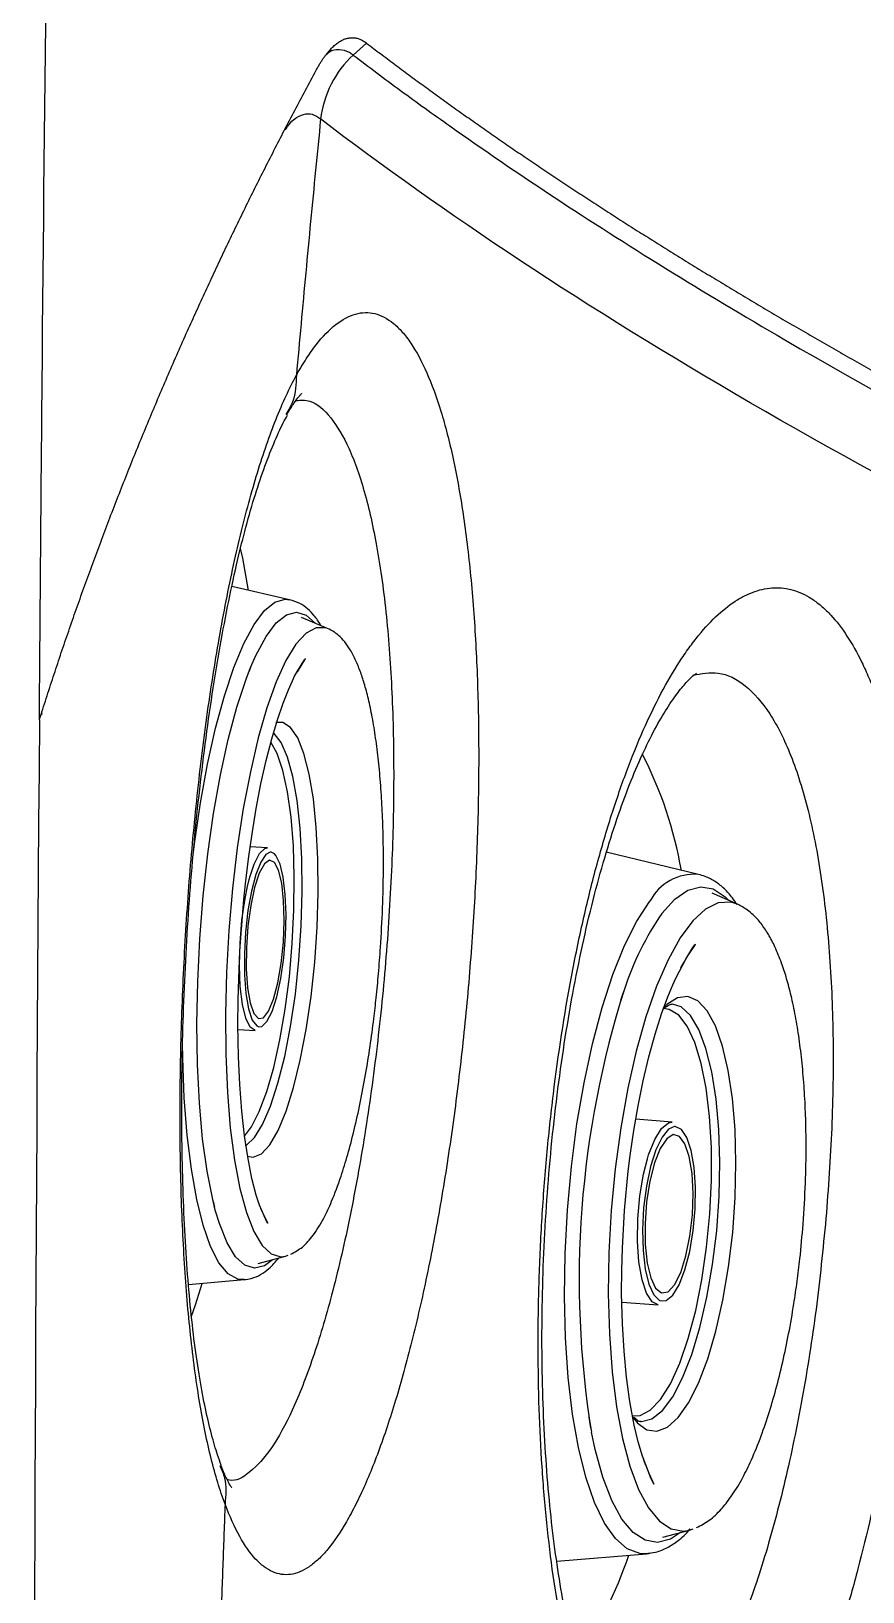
# Model space of a CAD drawing. Extents: x 527 to 611, y 788 to 934.
# Drawn here: x 532.379 to 534.47, y 847.434 to 851.357 of the extents above; entities that cross this region are included whole.
import ezdxf

# ---------------------------------------------------------------- set-up
doc = ezdxf.new("R2010")
doc.units = 0
doc.header["$MEASUREMENT"] = 0
doc.layers.add('1', color=4, linetype='Continuous')
doc.layers.add('GEOMETRY', color=4, linetype='Continuous', lineweight=25)

# ---------------------------------------------------------------- blocks, each defined once
blk = doc.blocks.new('2026_FLASH')
at = {"layer": 'GEOMETRY'}
for p, q in [((6.1426, 48.0137), (6.1089, 47.9838)), ((5.9488, 46.6143), (5.804, 46.6472)), ((6.0444, 46.5419), (5.9789, 46.5696)), ((5.8509, 46.4434), (5.8468, 46.4331)), ((5.3257, 46.33), (5.3254, 46.3248)), ((5.8935, 45.99), (5.8501, 45.9933)), ((6.9772, 45.9234), (6.7454, 45.9791)), ((7.0752, 45.8485), (7.0114, 45.8766)), ((6.791, 45.6352), (6.7864, 45.622)), ((5.8194, 45.5334), (5.8628, 45.5308)), ((6.9113, 45.3004), (6.8196, 45.3082)), ((6.8487, 45.2081), (6.8518, 45.2182)), ((5.8703, 44.9451), (5.939, 44.9638)), ((5.939, 44.9638), (5.9452, 44.966)), ((5.6951, 44.8921), (5.8346, 44.9047)), ((6.7844, 44.8477), (6.8762, 44.8416)), ((6.8311, 44.5479), (6.8336, 44.5478)), ((6.8875, 44.2568), (6.9548, 44.2749)), ((6.9548, 44.2749), (6.9639, 44.2781)), ((6.6209, 44.197), (6.8466, 44.2157)), ((6.8533, 44.2166), (6.8466, 44.2157))]:
    blk.add_line(p, q, dxfattribs=at)
at = {"layer": 'GEOMETRY', "flags": 128}
for points in [[(5.8454, 46.6378), (5.8311, 46.719), (5.8259, 46.7434)], [(5.8598, 46.5518), (5.886, 46.5867), (5.9122, 46.6081), (5.938, 46.6155), (5.9488, 46.6143)], [(5.8898, 46.5214), (5.9156, 46.5557), (5.9413, 46.5763), (5.9667, 46.5828), (5.9911, 46.5753), (6.0131, 46.5551)], [(5.7056, 45.9657), (5.71, 46.0004), (5.7252, 46.1035), (5.743, 46.2008), (5.7631, 46.291), (5.7852, 46.3724), (5.809, 46.4437), (5.8339, 46.5039), (5.8598, 46.5518)], [(6.0444, 46.5419), (6.04, 46.5435), (6.0155, 46.5438), (5.9904, 46.5301), (5.9651, 46.5024), (5.94, 46.4614), (5.9155, 46.4078), (5.8921, 46.3425), (5.8703, 46.2667), (5.8504, 46.1818), (5.8327, 46.0892), (5.8176, 45.9906), (5.8054, 45.8878), (5.7962, 45.7827), (5.7902, 45.677), (5.7876, 45.5726), (5.7884, 45.4715), (5.7926, 45.3755), (5.8, 45.2862), (5.8106, 45.2052), (5.8242, 45.134), (5.8405, 45.0739), (5.8592, 45.0259), (5.8801, 44.9909), (5.9027, 44.9695), (5.9266, 44.9622), (5.939, 44.9638)], [(5.8509, 46.4434), (5.8643, 46.4742), (5.8898, 46.5214)], [(5.8263, 45.7639), (5.8342, 45.8605), (5.8383, 45.8997), (5.8458, 45.9628), (5.8547, 46.0256), (5.8652, 46.0894), (5.8771, 46.1515), (5.8902, 46.2102), (5.9041, 46.2642), (5.9184, 46.3125), (5.9326, 46.3541), (5.946, 46.388), (5.9561, 46.4105), (5.9617, 46.4217), (5.9806, 46.454), (5.9869, 46.4629), (5.9885, 46.465), (5.9889, 46.4655), (5.9889, 46.4656), (5.9889, 46.4656), (5.9889, 46.4656), (5.9889, 46.4656), (5.9889, 46.4656), (5.9889, 46.4656), (5.9889, 46.4656), (5.9889, 46.4656), (5.9889, 46.4656), (5.9889, 46.4655), (5.9889, 46.4655), (5.9889, 46.4655), (5.9886, 46.4652), (5.9796, 46.4525), (5.9678, 46.4333), (5.9673, 46.4324), (5.9672, 46.4321), (5.9671, 46.432), (5.9671, 46.432), (5.9671, 46.432), (5.9671, 46.432), (5.9671, 46.432), (5.9671, 46.432), (5.9671, 46.432), (5.9671, 46.432), (5.9671, 46.432), (5.9673, 46.4324), (5.9689, 46.4352), (5.9712, 46.4391), (5.9712, 46.4391)], [(5.7623, 45.0795), (5.7557, 45.1059), (5.7415, 45.1774), (5.7303, 45.2588), (5.7222, 45.3488), (5.7174, 45.4458), (5.716, 45.5481), (5.7179, 45.654), (5.7232, 45.7617), (5.7318, 45.8693), (5.7434, 45.975), (5.758, 46.077), (5.7752, 46.1736), (5.7948, 46.263), (5.8165, 46.3438), (5.8398, 46.4146), (5.8509, 46.4434)], [(6.0121, 45.7032), (6.0181, 45.7913), (6.0208, 45.8785), (6.0201, 45.9627), (6.0161, 46.0416), (6.0088, 46.1132), (5.9984, 46.1756), (5.9851, 46.2273), (5.9694, 46.2669), (5.9517, 46.2933), (5.9323, 46.3059), (5.9145, 46.3053)], [(5.9726, 45.7078), (5.9785, 45.7945), (5.981, 45.8804), (5.9801, 45.963), (5.9758, 46.0401), (5.9682, 46.1096), (5.9576, 46.1697), (5.9441, 46.2186), (5.9282, 46.2551), (5.9104, 46.2781), (5.9077, 46.2802)], [(5.8354, 45.2658), (5.853, 45.2887), (5.8729, 45.3271), (5.8918, 45.3774), (5.9093, 45.4382), (5.9248, 45.5079), (5.938, 45.5846), (5.9484, 45.6661), (5.9558, 45.7502), (5.96, 45.8348), (5.9609, 45.9173), (5.9585, 45.9957), (5.9528, 46.0677), (5.9439, 46.1314), (5.9322, 46.185), (5.9179, 46.2272), (5.9016, 46.2564)], [(5.8497, 45.919), (5.8598, 45.9493), (5.8733, 45.9758), (5.8871, 45.9888), (5.8935, 45.99)], [(5.9001, 45.9793), (5.8897, 45.9737), (5.8766, 45.9547), (5.8641, 45.9234), (5.8532, 45.8818), (5.8444, 45.8325), (5.8383, 45.7787), (5.8353, 45.7237), (5.8356, 45.6709), (5.8392, 45.6238), (5.8458, 45.5852), (5.8551, 45.5575), (5.8664, 45.5426), (5.872, 45.5403)], [(5.8611, 45.8906), (5.8513, 45.845), (5.8443, 45.7932), (5.8405, 45.7389), (5.8401, 45.6861), (5.8433, 45.6388), (5.8498, 45.6004), (5.8591, 45.5739), (5.8705, 45.5612), (5.8832, 45.5632), (5.8962, 45.5798), (5.9086, 45.6097), (5.9194, 45.6508), (5.9279, 45.6999), (5.9334, 45.7535), (5.9355, 45.8075), (5.934, 45.858), (5.9292, 45.9013), (5.9212, 45.934), (5.9107, 45.9538), (5.8986, 45.9592), (5.8856, 45.9499), (5.8728, 45.9264), (5.8611, 45.8906)], [(5.911, 45.9753), (5.9027, 45.9793), (5.9001, 45.9793)], [(5.9169, 45.6159), (5.9269, 45.6617), (5.9344, 45.7136), (5.9389, 45.7684), (5.9403, 45.8227), (5.9383, 45.8731), (5.9332, 45.9163), (5.9252, 45.9497), (5.9148, 45.9712), (5.911, 45.9753)], [(5.8432, 45.8934), (5.8475, 45.9109), (5.8497, 45.919)], [(5.8628, 45.5308), (5.8623, 45.5309), (5.8497, 45.5394), (5.8388, 45.5619), (5.8305, 45.5968), (5.8251, 45.642), (5.823, 45.6946), (5.8244, 45.7514), (5.8292, 45.8087), (5.8371, 45.863), (5.8432, 45.8934)], [(6.8851, 45.8256), (6.9177, 45.8616), (6.9504, 45.8841), (6.9828, 45.8926), (7.0143, 45.887), (7.0443, 45.8673), (7.0537, 45.8579)], [(6.8466, 44.2157), (6.8295, 44.2163), (6.7981, 44.2279), (6.7683, 44.2535), (6.7408, 44.2924), (6.7158, 44.3441), (6.6938, 44.4077), (6.6752, 44.4823), (6.6604, 44.5664), (6.6494, 44.6589), (6.6426, 44.7581), (6.64, 44.8625), (6.6417, 44.9702), (6.6476, 45.0796), (6.6576, 45.1889), (6.6717, 45.2962), (6.6894, 45.3998), (6.7107, 45.498), (6.735, 45.5892), (6.7621, 45.6718), (6.7914, 45.7446), (6.8225, 45.8063), (6.8549, 45.856)], [(7.0752, 45.8485), (7.0583, 45.8537), (7.0269, 45.8521), (6.9949, 45.8365), (6.9628, 45.8071), (6.9312, 45.7644), (6.9007, 45.7092), (6.8717, 45.6424), (6.845, 45.5654), (6.8208, 45.4794), (6.7996, 45.386), (6.7819, 45.2868), (6.7679, 45.1836), (6.7578, 45.0783), (6.752, 44.9727), (6.7504, 44.8688), (6.7531, 44.7683), (6.76, 44.6731), (6.7711, 44.5849), (6.786, 44.5052), (6.8047, 44.4354), (6.8266, 44.3769), (6.8515, 44.3306), (6.8789, 44.2974), (6.9083, 44.2779), (6.9392, 44.2724), (6.9548, 44.2749)], [(5.8801, 45.0754), (5.8801, 45.0754), (5.8801, 45.0755), (5.8799, 45.0758), (5.8785, 45.0792), (5.877, 45.083), (5.8769, 45.083), (5.8769, 45.083), (5.8769, 45.083), (5.877, 45.083), (5.877, 45.083), (5.877, 45.083), (5.877, 45.0829), (5.877, 45.0829), (5.877, 45.0828), (5.8771, 45.0826), (5.8775, 45.0817), (5.881, 45.0732), (5.8931, 45.0486), (5.8941, 45.0469), (5.8941, 45.0468), (5.8941, 45.0468), (5.8941, 45.0468), (5.8941, 45.0468), (5.8941, 45.0468), (5.8941, 45.0468), (5.8941, 45.0468), (5.8941, 45.0468), (5.8941, 45.0468), (5.8941, 45.0468), (5.8941, 45.0468), (5.8941, 45.0468), (5.894, 45.047), (5.8912, 45.0519), (5.8737, 45.0921), (5.8654, 45.1174), (5.8545, 45.1589), (5.8437, 45.2131), (5.8357, 45.266), (5.8288, 45.3279), (5.8237, 45.3952), (5.8205, 45.4653), (5.8192, 45.5457), (5.8196, 45.607), (5.8211, 45.6617), (5.8243, 45.7306), (5.8263, 45.7639)], [(6.7912, 45.0788), (6.8007, 45.1777), (6.8055, 45.2165), (6.8146, 45.2793), (6.8253, 45.3415), (6.8381, 45.4042), (6.8525, 45.4648), (6.8682, 45.5215), (6.8845, 45.5726), (6.9004, 45.6161), (6.9127, 45.646), (6.9209, 45.6642), (6.945, 45.7107), (6.9633, 45.7397), (6.968, 45.7462), (6.9694, 45.7481), (6.9695, 45.7482), (6.9695, 45.7482), (6.9695, 45.7482), (6.9695, 45.7482), (6.9695, 45.7482), (6.9695, 45.7482), (6.9695, 45.7482), (6.9695, 45.7482), (6.9695, 45.7482), (6.9695, 45.7482), (6.9694, 45.7482), (6.969, 45.7476), (6.9512, 45.7211), (6.9357, 45.6941), (6.9336, 45.6901), (6.933, 45.6889), (6.9329, 45.6888), (6.9329, 45.6888), (6.9329, 45.6888), (6.9329, 45.6888), (6.9329, 45.6888), (6.9329, 45.6888), (6.9329, 45.6888), (6.9329, 45.6888), (6.9329, 45.6888), (6.933, 45.689), (6.9336, 45.6901), (6.9384, 45.699), (6.9407, 45.7032), (6.9408, 45.7033), (6.9408, 45.7034), (6.9408, 45.7034), (6.9408, 45.7033), (6.9408, 45.7033), (6.9408, 45.7033), (6.9408, 45.7033), (6.9408, 45.7032), (6.9407, 45.7032), (6.9406, 45.703), (6.9402, 45.7023), (6.9391, 45.7003), (6.9388, 45.6997), (6.9386, 45.6994), (6.9385, 45.6992), (6.9384, 45.699), (6.9383, 45.6989), (6.9383, 45.6989)], [(5.8385, 45.2414), (5.8399, 45.2422), (5.8606, 45.2618), (5.8813, 45.295), (5.9012, 45.3409), (5.9198, 45.3983), (5.9367, 45.4657), (5.9514, 45.5411), (5.9635, 45.6225), (5.9726, 45.7078)], [(5.8425, 45.2151), (5.8574, 45.2124), (5.8782, 45.221), (5.8993, 45.2436), (5.9202, 45.2795), (5.9403, 45.3279), (5.959, 45.3875), (5.976, 45.4567), (5.9908, 45.5337), (6.0029, 45.6166), (6.0121, 45.7032)], [(5.872, 45.5403), (5.879, 45.5413), (5.8922, 45.5537), (5.9051, 45.5791), (5.9169, 45.6159)], [(6.8977, 45.5963), (6.8976, 45.5963), (6.8875, 45.5862)], [(7.0632, 45.0234), (7.0695, 45.1114), (7.0715, 45.1984), (7.0692, 45.282), (7.0627, 45.3602), (7.0521, 45.4308), (7.0377, 45.4921), (7.0198, 45.5425), (6.999, 45.5806), (6.9757, 45.6055), (6.9507, 45.6166), (6.9244, 45.6135), (6.8977, 45.5963)], [(7.0229, 45.0278), (7.029, 45.1145), (7.0309, 45.2001), (7.0283, 45.2822), (7.0215, 45.3586), (7.0106, 45.4271), (6.9959, 45.486), (6.9778, 45.5336), (6.9568, 45.5687), (6.9334, 45.5902), (6.9117, 45.5975)], [(6.8126, 44.5621), (6.8303, 44.5631), (6.8559, 44.5764), (6.8815, 44.6033), (6.9064, 44.6431), (6.9299, 44.6945), (6.9513, 44.7564), (6.9701, 44.8269), (6.9857, 44.9041), (6.9977, 44.986), (7.0059, 45.0702), (7.0099, 45.1546), (7.0097, 45.2368), (7.0052, 45.3145), (6.9966, 45.3857), (6.9842, 45.4483), (6.9682, 45.5008), (6.9491, 45.5416), (6.9274, 45.5697), (6.9038, 45.5842), (6.8891, 45.5863)], [(5.8346, 44.9047), (5.8186, 44.9061), (5.7943, 44.9197), (5.7715, 44.9471), (5.7505, 44.9879), (5.7318, 45.0413), (5.7156, 45.1066), (5.7021, 45.1826), (5.6916, 45.268), (5.6843, 45.3616), (5.6803, 45.4616), (5.6797, 45.5005)], [(6.9168, 45.2897), (6.9021, 45.2832), (6.8856, 45.2632), (6.8701, 45.2311), (6.8567, 45.1889), (6.8462, 45.1393), (6.8393, 45.0853), (6.8364, 45.0303), (6.8377, 44.9779), (6.8431, 44.9313), (6.8522, 44.8934), (6.8646, 44.8666), (6.8794, 44.8526), (6.8841, 44.8511)], [(6.8518, 45.2182), (6.867, 45.2574), (6.8839, 45.2848), (6.9014, 45.2988), (6.9113, 45.3004)], [(6.9431, 44.9294), (6.9551, 44.9757), (6.9639, 45.0279), (6.9688, 45.0828), (6.9696, 45.1369), (6.9663, 45.1868), (6.9589, 45.2294), (6.9481, 45.262), (6.9344, 45.2826), (6.9188, 45.2898), (6.9168, 45.2897)], [(6.8667, 45.1983), (6.855, 45.1522), (6.8468, 45.1001), (6.8428, 45.0458), (6.8432, 44.9933), (6.8481, 44.9465), (6.8571, 44.9089), (6.8695, 44.8832), (6.8843, 44.8715), (6.9006, 44.8744), (6.917, 44.8919), (6.9324, 44.9226), (6.9457, 44.9643), (6.9557, 45.0138), (6.9619, 45.0675), (6.9637, 45.1214), (6.961, 45.1715), (6.954, 45.2141), (6.9432, 45.2461), (6.9295, 45.265), (6.9138, 45.2694), (6.8972, 45.2591), (6.8812, 45.2348), (6.8667, 45.1983)], [(6.8762, 44.8416), (6.8609, 44.849), (6.8466, 44.8705), (6.8352, 44.9046), (6.8276, 44.9491), (6.824, 45.0013), (6.8249, 45.0579), (6.8301, 45.1152), (6.8392, 45.1698), (6.8487, 45.2081)], [(5.9061, 44.9548), (5.8859, 44.9398), (5.8606, 44.9333), (5.8362, 44.9408), (5.8131, 44.9623), (5.7918, 44.9974), (5.7725, 45.0456), (5.7623, 45.0795)], [(6.8385, 44.4544), (6.8385, 44.4544), (6.8385, 44.4544), (6.8385, 44.4544), (6.8385, 44.4544), (6.8385, 44.4544), (6.8385, 44.4544), (6.8385, 44.4543), (6.8385, 44.4543), (6.8385, 44.4542), (6.8387, 44.4538), (6.8396, 44.451), (6.8522, 44.4183), (6.8616, 44.3978), (6.8651, 44.3909), (6.8656, 44.3901), (6.8656, 44.3901), (6.8656, 44.3901), (6.8656, 44.3901), (6.8656, 44.3901), (6.8656, 44.3901), (6.8656, 44.3901), (6.8656, 44.3901), (6.8656, 44.3901), (6.8656, 44.3901), (6.8656, 44.3901), (6.8655, 44.3901), (6.8653, 44.3905), (6.8566, 44.4084), (6.8364, 44.461), (6.8258, 44.4969), (6.8157, 44.5388), (6.8046, 44.5984), (6.7962, 44.6593), (6.7899, 44.7247), (6.7858, 44.7933), (6.7838, 44.8701), (6.7841, 44.9287), (6.7857, 44.9837), (6.7912, 45.0788)], [(6.8232, 44.5449), (6.847, 44.5274), (6.8727, 44.5234), (6.8993, 44.5336), (6.926, 44.5577), (6.9522, 44.595), (6.9772, 44.6446), (7.0004, 44.7053), (7.021, 44.7754), (7.0387, 44.8532), (7.0529, 44.9365), (7.0632, 45.0234)], [(6.8336, 44.5478), (6.8341, 44.5478), (6.8602, 44.5547), (6.8866, 44.5757), (6.9125, 44.6103), (6.9373, 44.6575), (6.9604, 44.7161), (6.9809, 44.7843), (6.9985, 44.8605), (7.0127, 44.9424), (7.0229, 45.0278)], [(6.8841, 44.8511), (6.8956, 44.8523), (6.9124, 44.8657), (6.9285, 44.892), (6.9431, 44.9294)], [(5.7025, 44.8125), (5.7123, 44.8415), (5.729, 44.8952)], [(6.8116, 44.5592), (6.8227, 44.5454), (6.8232, 44.5449)], [(6.9322, 44.2688), (6.9067, 44.2525), (6.8742, 44.244), (6.8428, 44.2497), (6.8128, 44.2693), (6.7847, 44.3026), (6.7591, 44.349), (6.7365, 44.4077), (6.7171, 44.4777), (6.7078, 44.5214)]]:
    blk.add_lwpolyline(points, dxfattribs=at)
at = {"layer": 'GEOMETRY'}
for centre, radius, start, end in [((5.9311, 45.7597), 1.018, 9.8428, 27.3076), ((6.9663, 45.7985), 0.1254, 85.0165, 152.7286), ((7.5116, 45.3977), 0.7587, 145.667, 161.7499), ((9.0832, 44.9039), 2.406, 162.3043, 189.1483), ((5.8038, 44.5516), 1.0547, 325.1159, 341.2213)]:
    blk.add_arc(centre, radius, start, end, dxfattribs=at)
for points, knots in [([(5.3199, 46.3119), (5.322, 46.5933), (5.3366, 48.3584), (5.3598, 50.1234), (5.3853, 51.6069)], [0.7073285, 0.7073285, 0.7073285, 0.7073285, 0.75, 0.9749797, 0.9749797, 0.9749797, 0.9749797]), ([(6.0159, 47.9456), (6.0173, 47.9482), (6.0201, 47.9533), (6.0244, 47.9606), (6.0287, 47.9675), (6.033, 47.9741), (6.0373, 47.9802), (6.0417, 47.986), (6.0461, 47.9915), (6.0504, 47.9965), (6.0548, 48.0012), (6.0592, 48.0055), (6.0637, 48.0094), (6.0681, 48.013), (6.0725, 48.0161), (6.0769, 48.0189), (6.0814, 48.0213), (6.0858, 48.0233), (6.0903, 48.0249), (6.0947, 48.0261), (6.0991, 48.0269), (6.1035, 48.0273), (6.1079, 48.0274), (6.1123, 48.027), (6.1167, 48.0263), (6.1211, 48.0252), (6.1254, 48.0237), (6.1298, 48.0218), (6.1341, 48.0195), (6.1384, 48.0168), (6.1412, 48.0147), (6.1426, 48.0137)], [0, 0, 0, 0, 0.0344836, 0.0689671, 0.1034506, 0.1379341, 0.1724177, 0.2069013, 0.2413848, 0.2758682, 0.3103513, 0.344834, 0.3793162, 0.4137979, 0.4482792, 0.48276, 0.5172406, 0.5517213, 0.5862023, 0.6206837, 0.6551657, 0.6896482, 0.7241312, 0.7586145, 0.7930982, 0.8275819, 0.8620657, 0.8965495, 0.9310331, 0.9655166, 1, 1, 1, 1]), ([(6.1089, 47.9838), (6.1089, 47.9838), (6.1058, 47.9861), (6.0942, 47.9937), (6.0738, 47.9982), (6.0545, 47.9968), (6.0438, 47.9867), (6.042, 47.9849)], [0, 0, 0, 0, 0.0000078, 0.1400759, 0.5265912, 0.9187841, 1, 1, 1, 1]), ([(6.1426, 48.0137), (6.1542, 48.0048), (6.1774, 47.9872), (6.2128, 47.9606), (6.2485, 47.9341), (6.2846, 47.9076), (6.3211, 47.881), (6.3581, 47.8545), (6.3954, 47.8279), (6.4332, 47.8013), (6.4714, 47.7748), (6.51, 47.7482), (6.549, 47.7216), (6.5884, 47.695), (6.6283, 47.6684), (6.6685, 47.6418), (6.7092, 47.6152), (6.7503, 47.5886), (6.7918, 47.562), (6.8337, 47.5354), (6.876, 47.5088), (6.9187, 47.4822), (6.9619, 47.4556), (7.0055, 47.429), (7.0494, 47.4023), (7.0938, 47.3757), (7.1387, 47.3491), (7.1839, 47.3224), (7.2295, 47.2958), (7.2756, 47.2692), (7.3221, 47.2425), (7.369, 47.2159), (7.4163, 47.1893), (7.464, 47.1626), (7.5122, 47.136), (7.5608, 47.1093), (7.6097, 47.0827), (7.6592, 47.0561), (7.709, 47.0294), (7.7592, 47.0028), (7.8099, 46.9761), (7.861, 46.9495), (7.9125, 46.9228), (7.9644, 46.8962), (8.0167, 46.8696), (8.0695, 46.8429), (8.1227, 46.8163), (8.1763, 46.7897), (8.2303, 46.763), (8.2847, 46.7364), (8.3396, 46.7098), (8.3948, 46.6832), (8.4505, 46.6565), (8.5066, 46.6299), (8.5632, 46.6033), (8.6201, 46.5767), (8.6775, 46.5501), (8.7353, 46.5235), (8.7935, 46.4969), (8.8521, 46.4703), (8.9112, 46.4437), (8.9706, 46.4171), (9.0305, 46.3905), (9.0908, 46.3639), (9.1516, 46.3374), (9.2127, 46.3108), (9.2743, 46.2842), (9.3363, 46.2577), (9.3987, 46.2311), (9.4615, 46.2046), (9.5248, 46.1781), (9.5885, 46.1515), (9.6526, 46.125), (9.7171, 46.0985), (9.782, 46.072), (9.8474, 46.0455), (9.8913, 46.0279), (9.9132, 46.019)], [0, 0, 0, 0, 0.013333, 0.026666, 0.04, 0.053333, 0.066666, 0.08, 0.093333, 0.106667, 0.12, 0.133334, 0.146667, 0.160001, 0.173334, 0.186668, 0.200001, 0.213335, 0.226668, 0.240002, 0.253335, 0.266669, 0.280003, 0.293336, 0.30667, 0.320003, 0.333337, 0.34667, 0.360004, 0.373337, 0.386671, 0.400004, 0.413338, 0.426671, 0.440005, 0.453338, 0.466671, 0.480005, 0.493338, 0.506672, 0.520005, 0.533338, 0.546671, 0.560005, 0.573338, 0.586671, 0.600005, 0.613338, 0.626671, 0.640004, 0.653337, 0.66667, 0.680004, 0.693337, 0.70667, 0.720003, 0.733336, 0.746669, 0.760002, 0.773335, 0.786668, 0.800002, 0.813335, 0.826668, 0.840001, 0.853334, 0.866667, 0.88, 0.893333, 0.906667, 0.92, 0.933333, 0.946666, 0.96, 0.973333, 0.986667, 1, 1, 1, 1]), ([(6.1089, 47.9838), (6.0864, 47.9631), (6.0676, 47.9382), (6.0397, 47.8834), (6.0307, 47.8535), (6.0271, 47.823)], [0, 0, 0, 0, 0.5, 0.5, 1, 1, 1, 1]), ([(6.1089, 47.9838), (6.1479, 47.9541), (6.1877, 47.9243), (6.2688, 47.8648), (6.3101, 47.8351), (6.4364, 47.7457), (6.5237, 47.6861), (6.7951, 47.5071), (6.9884, 47.3875), (7.6062, 47.0284), (8.0682, 46.7884), (8.5808, 46.5484)], [0, 0, 0, 0, 0.0625, 0.0625, 0.125, 0.125, 0.25, 0.25, 0.5, 0.5, 1, 1, 1, 1]), ([(5.6923, 47.2902), (5.6999, 47.3069), (5.715, 47.3405), (5.738, 47.3908), (5.7615, 47.4412), (5.7852, 47.4916), (5.8094, 47.542), (5.8339, 47.5924), (5.8588, 47.6428), (5.884, 47.6932), (5.9097, 47.7437), (5.9356, 47.7941), (5.962, 47.8446), (5.9887, 47.8951), (6.0068, 47.9288), (6.0159, 47.9456)], [0, 0, 0, 0, 0.076923, 0.153846, 0.230769, 0.307692, 0.384616, 0.461539, 0.538462, 0.615385, 0.692308, 0.769231, 0.846154, 0.923077, 1, 1, 1, 1]), ([(5.9383, 47.7955), (5.9402, 47.7985), (5.9518, 47.8167), (5.9781, 47.8367), (6.0061, 47.8386), (6.0236, 47.8256), (6.0271, 47.823)], [0, 0, 0, 0, 0.063763, 0.391873, 0.876721, 1, 1, 1, 1]), ([(6.0271, 47.823), (6.0228, 47.78), (6.0143, 47.6941), (6.0018, 47.5653), (5.9896, 47.4364), (5.9778, 47.3076), (5.9701, 47.2217), (5.9662, 47.1787)], [0, 0, 0, 0, 0.200084, 0.400125, 0.600124, 0.800082, 1, 1, 1, 1]), ([(8.4901, 46.3973), (7.9782, 46.6341), (7.5174, 46.8718), (6.6968, 47.3475), (6.337, 47.5855), (6.0271, 47.823)], [0, 0, 0, 0, 0.5, 0.5, 1, 1, 1, 1]), ([(5.9662, 47.1787), (5.9673, 47.1805), (5.9683, 47.1824), (5.9703, 47.186), (5.9734, 47.1914), (5.9806, 47.2036), (5.9868, 47.2135), (5.9991, 47.2325), (6.0073, 47.2441), (6.0321, 47.2758), (6.0486, 47.2929), (6.0817, 47.3189), (6.0983, 47.3278), (6.1315, 47.3372), (6.1477, 47.3374), (6.1795, 47.3296), (6.1949, 47.3214), (6.2176, 47.3028), (6.225, 47.2956), (6.2397, 47.2789), (6.2469, 47.2695), (6.268, 47.2383), (6.2813, 47.2136), (6.3065, 47.1565), (6.3184, 47.1242), (6.335, 47.0698), (6.3404, 47.0506), (6.3507, 47.0107), (6.3556, 46.99), (6.3695, 46.9255), (6.3778, 46.8795), (6.3888, 46.8059), (6.3922, 46.7806), (6.3986, 46.7285), (6.4016, 46.7016), (6.4096, 46.6189), (6.4139, 46.5619), (6.4203, 46.444), (6.4225, 46.3832), (6.4242, 46.2891), (6.4245, 46.2573), (6.4245, 46.1926), (6.4243, 46.16), (6.4227, 46.0618), (6.4207, 45.9958), (6.4146, 45.8628), (6.4105, 45.7958), (6.4029, 45.6945), (6.4001, 45.6605), (6.3941, 45.5931), (6.3909, 45.5597), (6.3805, 45.4601), (6.3728, 45.3945), (6.3599, 45.2976), (6.3554, 45.2655), (6.3459, 45.2018), (6.3409, 45.17), (6.3255, 45.0763), (6.3146, 45.0161), (6.2914, 44.9), (6.2792, 44.8442), (6.26, 44.7638), (6.2534, 44.7376), (6.24, 44.6863), (6.2331, 44.6614), (6.2123, 44.5894), (6.1981, 44.5447), (6.1689, 44.4618), (6.154, 44.4237), (6.131, 44.3715), (6.1232, 44.355), (6.1077, 44.324), (6.0999, 44.3095), (6.0766, 44.2692), (6.061, 44.2463), (6.0375, 44.2179), (6.0296, 44.2094), (6.0139, 44.1945), (6.006, 44.1881), (5.9824, 44.172), (5.9669, 44.1657), (5.9365, 44.1615), (5.9216, 44.1636), (5.8995, 44.1733), (5.8922, 44.1775), (5.8778, 44.1883), (5.8707, 44.1948), (5.8498, 44.2171), (5.8364, 44.2361), (5.8108, 44.2822), (5.7984, 44.3093), (5.7867, 44.3405)], [0, 0, 0, 0, 0.001953, 0.001953, 0.003906, 0.007812, 0.015625, 0.015625, 0.03125, 0.03125, 0.0625, 0.0625, 0.09375, 0.09375, 0.125, 0.125, 0.15625, 0.15625, 0.171875, 0.171875, 0.1875, 0.1875, 0.21875, 0.21875, 0.25, 0.25, 0.265625, 0.265625, 0.28125, 0.28125, 0.3125, 0.3125, 0.328125, 0.328125, 0.34375, 0.34375, 0.375, 0.375, 0.40625, 0.40625, 0.421875, 0.421875, 0.4375, 0.4375, 0.46875, 0.46875, 0.5, 0.5, 0.515625, 0.515625, 0.53125, 0.53125, 0.5625, 0.5625, 0.578125, 0.578125, 0.59375, 0.59375, 0.625, 0.625, 0.65625, 0.65625, 0.671875, 0.671875, 0.6875, 0.6875, 0.71875, 0.71875, 0.75, 0.75, 0.765625, 0.765625, 0.78125, 0.78125, 0.8125, 0.8125, 0.828125, 0.828125, 0.84375, 0.84375, 0.875, 0.875, 0.90625, 0.90625, 0.921875, 0.921875, 0.9375, 0.9375, 0.96875, 0.96875, 1, 1, 1, 1]), ([(5.3199, 46.3119), (5.3256, 46.3299), (5.337, 46.366), (5.3547, 46.4202), (5.3727, 46.4744), (5.3912, 46.5286), (5.41, 46.5829), (5.4293, 46.6371), (5.4489, 46.6914), (5.469, 46.7457), (5.4895, 46.8001), (5.5103, 46.8545), (5.5316, 46.9088), (5.5533, 46.9633), (5.5754, 47.0177), (5.598, 47.0721), (5.6209, 47.1266), (5.6443, 47.1811), (5.668, 47.2356), (5.6842, 47.272), (5.6923, 47.2902)], [0, 0, 0, 0, 0.055556, 0.111111, 0.166667, 0.222222, 0.277778, 0.333334, 0.388889, 0.444445, 0.5, 0.555556, 0.611111, 0.666667, 0.722222, 0.777778, 0.833333, 0.888889, 0.944444, 1, 1, 1, 1]), ([(5.7867, 44.3405), (5.7739, 44.3747), (5.7623, 44.4129), (5.7413, 44.4971), (5.7319, 44.5431), (5.7192, 44.6179), (5.7152, 44.6438), (5.7078, 44.6976), (5.7044, 44.7256), (5.6949, 44.8114), (5.6897, 44.8712), (5.6815, 44.996), (5.6784, 45.0609), (5.6754, 45.1623), (5.6747, 45.1968), (5.6738, 45.2661), (5.6737, 45.301), (5.6739, 45.4066), (5.6752, 45.4779), (5.6786, 45.5865), (5.68, 45.623), (5.6834, 45.6964), (5.6853, 45.7334), (5.6919, 45.8433), (5.6973, 45.9159), (5.7101, 46.0599), (5.7175, 46.1312), (5.7302, 46.2371), (5.7347, 46.2721), (5.744, 46.3406), (5.7489, 46.3743), (5.7642, 46.4737), (5.7753, 46.5377), (5.7932, 46.6304), (5.7994, 46.6607), (5.8123, 46.7201), (5.8189, 46.7489), (5.8391, 46.8325), (5.8533, 46.8847), (5.8756, 46.9576), (5.8832, 46.981), (5.8988, 47.026), (5.9069, 47.0476), (5.9315, 47.1094), (5.9485, 47.1463), (5.9662, 47.1787)], [0, 0, 0, 0, 0.0625, 0.0625, 0.125, 0.125, 0.15625, 0.15625, 0.1875, 0.1875, 0.25, 0.25, 0.3125, 0.3125, 0.34375, 0.34375, 0.375, 0.375, 0.4375, 0.4375, 0.46875, 0.46875, 0.5, 0.5, 0.5625, 0.5625, 0.625, 0.625, 0.65625, 0.65625, 0.6875, 0.6875, 0.75, 0.75, 0.78125, 0.78125, 0.8125, 0.8125, 0.875, 0.875, 0.90625, 0.90625, 0.9375, 0.9375, 1, 1, 1, 1]), ([(5.9662, 47.1787), (5.9654, 47.1561), (5.9641, 47.1204), (5.9463, 47.0909), (5.9397, 47.08)], [0, 0, 0, 0, 0.633497, 1, 1, 1, 1]), ([(5.9422, 47.0787), (5.9422, 47.0788), (5.9493, 47.0925), (5.9605, 47.1092), (5.9731, 47.1267), (5.9796, 47.1331), (5.9785, 47.1322), (5.9783, 47.132)], [0, 0, 0, 0, 0.002364, 0.335855, 0.63126, 0.911328, 1, 1, 1, 1]), ([(5.9651, 47.1152), (5.9768, 47.1159), (6.0074, 47.1178), (6.0529, 47.0771), (6.1002, 46.9988), (6.14, 46.8847), (6.1721, 46.7381), (6.195, 46.5655), (6.2085, 46.3687), (6.2123, 46.1568), (6.2066, 45.9317), (6.1918, 45.7035), (6.1683, 45.4747), (6.1373, 45.2556), (6.0993, 45.0486), (6.0559, 44.8634), (6.0076, 44.7021), (5.9566, 44.5725), (5.9031, 44.4747), (5.8499, 44.4183), (5.8121, 44.395), (5.7936, 44.4021), (5.7916, 44.4028)], [0, 0, 0, 0, 0.033482, 0.087773, 0.140322, 0.194409, 0.24676, 0.300638, 0.352922, 0.406718, 0.459114, 0.513018, 0.565617, 0.61973, 0.672486, 0.726767, 0.779566, 0.833898, 0.886641, 0.94092, 0.993565, 1, 1, 1, 1]), ([(5.7772, 44.4383), (5.7741, 44.4466), (5.7661, 44.4681), (5.7523, 44.5155), (5.7371, 44.5795), (5.7226, 44.6561), (5.7098, 44.7428), (5.699, 44.8394), (5.6902, 44.9442), (5.6836, 45.0576), (5.6794, 45.1785), (5.6776, 45.3054), (5.6783, 45.4368), (5.6816, 45.571), (5.6874, 45.7064), (5.6956, 45.8411), (5.7062, 45.9744), (5.7192, 46.1061), (5.7345, 46.2359), (5.752, 46.3623), (5.7715, 46.4834), (5.7928, 46.5975), (5.8145, 46.6985), (5.8369, 46.7899), (5.8596, 46.87), (5.8842, 46.9442), (5.9089, 47.0074), (5.9294, 47.053), (5.9401, 47.0719), (5.9435, 47.0781)], [0, 0, 0, 0, 0.021453, 0.055451, 0.091116, 0.128102, 0.166113, 0.203579, 0.241762, 0.280755, 0.320368, 0.36041, 0.400693, 0.441015, 0.481193, 0.521066, 0.560482, 0.600168, 0.640266, 0.6806, 0.72091, 0.76089, 0.800269, 0.834145, 0.871518, 0.907662, 0.945386, 0.982331, 1, 1, 1, 1]), ([(6.0276, 46.549), (6.0273, 46.5497), (6.0223, 46.5594), (6.0119, 46.5735), (5.9952, 46.5914), (5.9762, 46.6056), (5.9579, 46.6114), (5.9488, 46.6143)], [0, 0, 0, 0, 0.022337, 0.28705, 0.536836, 0.770235, 1, 1, 1, 1]), ([(7.5227, 45.0581), (7.5311, 45.1628), (7.5366, 45.2658), (7.5404, 45.4177), (7.5409, 45.4679), (7.5405, 45.5426), (7.5401, 45.5674), (7.5391, 45.6167), (7.5384, 45.641), (7.5338, 45.7609), (7.527, 45.852), (7.5147, 45.9597), (7.512, 45.981), (7.5063, 46.0228), (7.5032, 46.0435), (7.4934, 46.1041), (7.4862, 46.1425), (7.4624, 46.2523), (7.4437, 46.318), (7.4168, 46.3906), (7.4112, 46.4046), (7.3998, 46.4315), (7.3939, 46.4443), (7.376, 46.481), (7.3511, 46.5253), (7.324, 46.5603), (7.303, 46.583), (7.2958, 46.59), (7.2813, 46.6027), (7.2739, 46.6085), (7.2365, 46.6341), (7.2056, 46.6442), (7.1577, 46.6445), (7.1415, 46.642), (7.1168, 46.6344), (7.1086, 46.6313), (7.0921, 46.6237), (7.0839, 46.6192), (7.0428, 46.5941), (7.0101, 46.5642), (6.9695, 46.5147), (6.9614, 46.5041), (6.9453, 46.4818), (6.9373, 46.4701), (6.9135, 46.4333), (6.898, 46.4067), (6.8525, 46.3207), (6.8235, 46.2552), (6.7821, 46.1441), (6.7689, 46.1055), (6.7436, 46.0255), (6.7315, 45.984), (6.7084, 45.8981), (6.6975, 45.8537), (6.6767, 45.7619), (6.6669, 45.7143), (6.6397, 45.5703), (6.6246, 45.4717), (6.6061, 45.3201), (6.6006, 45.2689), (6.5935, 45.1911), (6.5913, 45.165), (6.5873, 45.1127), (6.5855, 45.0865), (6.5807, 45.0081), (6.5782, 44.9559), (6.575, 44.8516), (6.5741, 44.8), (6.5739, 44.6474), (6.5768, 44.5484), (6.5858, 44.404), (6.5896, 44.3564), (6.5986, 44.2645), (6.6038, 44.2201), (6.6155, 44.134), (6.6221, 44.0924), (6.633, 44.0323), (6.6368, 44.0126), (6.6447, 43.9739), (6.6489, 43.9549), (6.6705, 43.8623), (6.69, 43.7966), (6.7225, 43.7104), (6.7338, 43.6836), (6.7517, 43.6467), (6.7578, 43.6349), (6.7702, 43.6126), (6.7765, 43.602), (6.8085, 43.5524), (6.8354, 43.5224), (6.8707, 43.4971), (6.8778, 43.4926), (6.8923, 43.485), (6.8997, 43.4818), (6.9218, 43.4742), (6.9366, 43.4717), (6.9814, 43.4718), (7.0117, 43.482), (7.0502, 43.5075), (7.0579, 43.5133), (7.0733, 43.526), (7.0809, 43.533), (7.1038, 43.5557), (7.1189, 43.5732), (7.1489, 43.6128), (7.1637, 43.6349), (7.1858, 43.6717), (7.1932, 43.6845), (7.2078, 43.7114), (7.2151, 43.7255), (7.251, 43.7979), (7.2783, 43.8636), (7.3174, 43.9734), (7.3301, 44.0119), (7.3487, 44.0725), (7.3548, 44.0932), (7.3667, 44.135), (7.3725, 44.1563), (7.4009, 44.264), (7.4216, 44.3551), (7.4449, 44.4751), (7.4495, 44.4994), (7.4583, 44.5487), (7.4626, 44.5735), (7.4748, 44.6482), (7.4824, 44.6985), (7.503, 44.8504), (7.5142, 44.9534), (7.5227, 45.0581)], [0, 0, 0, 0, 0.03125, 0.03125, 0.046875, 0.046875, 0.054688, 0.054688, 0.0625, 0.0625, 0.09375, 0.09375, 0.101563, 0.101563, 0.109375, 0.109375, 0.125, 0.125, 0.15625, 0.15625, 0.164063, 0.164063, 0.171875, 0.171875, 0.1875, 0.203125, 0.203125, 0.210938, 0.210938, 0.21875, 0.21875, 0.25, 0.25, 0.265625, 0.265625, 0.273438, 0.273438, 0.28125, 0.28125, 0.3125, 0.3125, 0.320313, 0.320313, 0.328125, 0.328125, 0.34375, 0.34375, 0.375, 0.375, 0.390625, 0.390625, 0.40625, 0.40625, 0.421875, 0.421875, 0.4375, 0.4375, 0.46875, 0.46875, 0.484375, 0.484375, 0.492188, 0.492188, 0.5, 0.5, 0.515625, 0.515625, 0.53125, 0.53125, 0.5625, 0.5625, 0.578125, 0.578125, 0.59375, 0.59375, 0.609375, 0.609375, 0.617188, 0.617188, 0.625, 0.625, 0.65625, 0.65625, 0.671875, 0.671875, 0.679688, 0.679688, 0.6875, 0.6875, 0.71875, 0.71875, 0.726563, 0.726563, 0.734375, 0.734375, 0.75, 0.75, 0.78125, 0.78125, 0.789063, 0.789063, 0.796875, 0.796875, 0.8125, 0.8125, 0.828125, 0.828125, 0.835938, 0.835938, 0.84375, 0.84375, 0.875, 0.875, 0.890625, 0.890625, 0.898438, 0.898438, 0.90625, 0.90625, 0.9375, 0.9375, 0.945313, 0.945313, 0.953125, 0.953125, 0.96875, 0.96875, 1, 1, 1, 1]), ([(6.1777, 45.7404), (6.1796, 45.7731), (6.1824, 45.8193), (6.1844, 45.8868), (6.1852, 45.9435), (6.1848, 46.0091), (6.1828, 46.0749), (6.1791, 46.1399), (6.1737, 46.202), (6.1667, 46.2601), (6.1583, 46.3128), (6.1488, 46.3594), (6.1386, 46.3985), (6.1279, 46.432), (6.1158, 46.462), (6.1028, 46.4873), (6.0875, 46.5092), (6.0763, 46.5213), (6.0595, 46.5346), (6.0502, 46.5391), (6.0444, 46.5419)], [0, 0, 0, 0, 0.0849978, 0.1197604, 0.1769549, 0.2355551, 0.2975097, 0.3609839, 0.4251301, 0.4891725, 0.5523767, 0.6138534, 0.6721428, 0.7236403, 0.7772627, 0.8353859, 0.8865299, 0.9366863, 0.9604675, 1, 1, 1, 1]), ([(6.7721, 43.7125), (6.7716, 43.7129), (6.7706, 43.7137), (6.7599, 43.7265), (6.7449, 43.75), (6.7265, 43.7855), (6.7063, 43.833), (6.6854, 43.8929), (6.665, 43.9643), (6.646, 44.0466), (6.6289, 44.1387), (6.6139, 44.24), (6.6016, 44.3501), (6.5922, 44.4681), (6.5859, 44.5923), (6.5832, 44.7214), (6.584, 44.8538), (6.5885, 44.9877), (6.5966, 45.1215), (6.6082, 45.2544), (6.6233, 45.3856), (6.6418, 45.5146), (6.6635, 45.6399), (6.6881, 45.76), (6.7153, 45.8736), (6.7447, 45.979), (6.7756, 46.0751), (6.8075, 46.1604), (6.8396, 46.2344), (6.8714, 46.2972), (6.9019, 46.3483), (6.9293, 46.3868), (6.9523, 46.4129), (6.967, 46.4265), (6.974, 46.4303), (6.9721, 46.4295), (6.972, 46.4294)], [0, 0, 0, 0, 0.021224, 0.045969, 0.071563, 0.098342, 0.126314, 0.155313, 0.185098, 0.215407, 0.245758, 0.276868, 0.308623, 0.340888, 0.373521, 0.40638, 0.439328, 0.47221, 0.504914, 0.537325, 0.569915, 0.602647, 0.635449, 0.668197, 0.70078, 0.733083, 0.764994, 0.79635, 0.826803, 0.85719, 0.887139, 0.916401, 0.94475, 0.972075, 0.998519, 1, 1, 1, 1]), ([(6.9632, 46.4243), (6.9846, 46.4284), (7.0302, 46.4371), (7.0957, 46.4034), (7.1575, 46.3333), (7.2111, 46.2274), (7.2545, 46.0886), (7.2872, 45.9221), (7.308, 45.7315), (7.3171, 45.5227), (7.315, 45.3008), (7.3043, 45.1487), (7.299, 45.0726)], [0, 0, 0, 0, 0.090098, 0.191959, 0.29327, 0.394578, 0.49538, 0.596183, 0.69692, 0.79766, 0.898829, 1, 1, 1, 1]), ([(5.32, 46.3119), (5.3204, 46.3135), (5.3211, 46.3164), (5.3219, 46.3195), (5.3222, 46.3209)], [0, 0, 0, 0, 0.532909, 1, 1, 1, 1]), ([(7.074, 45.8473), (7.0703, 45.8532), (7.0606, 45.8683), (7.0427, 45.8877), (7.0206, 45.9056), (6.9983, 45.9174), (6.9829, 45.9218), (6.9772, 45.9234)], [0, 0, 0, 0, 0.155635, 0.40403, 0.650018, 0.872087, 1, 1, 1, 1]), ([(7.2403, 45.0445), (7.2425, 45.0789), (7.2457, 45.1268), (7.2476, 45.1963), (7.2481, 45.2534), (7.2467, 45.3191), (7.2434, 45.3848), (7.238, 45.4493), (7.2306, 45.5106), (7.2213, 45.5673), (7.2107, 45.6175), (7.199, 45.6619), (7.1855, 45.7035), (7.1703, 45.7407), (7.1532, 45.7735), (7.1347, 45.8009), (7.1189, 45.8186), (7.0973, 45.8371), (7.0836, 45.8441), (7.0752, 45.8485)], [0, 0, 0, 0, 0.09075, 0.12625, 0.184801, 0.24444, 0.307209, 0.371196, 0.435424, 0.498832, 0.560019, 0.61618, 0.672353, 0.737407, 0.794781, 0.853585, 0.910468, 0.94456, 1, 1, 1, 1]), ([(5.9521, 44.9684), (5.9623, 44.9741), (5.9842, 44.9864), (6.0088, 45.0156), (6.0334, 45.0548), (6.0566, 45.1044), (6.0768, 45.158), (6.0956, 45.2191), (6.1118, 45.2808), (6.1268, 45.3482), (6.1402, 45.4188), (6.1515, 45.4898), (6.1602, 45.5547), (6.1672, 45.6156), (6.173, 45.6756), (6.1761, 45.7181), (6.1777, 45.7404)], [0, 0, 0, 0, 0.072587, 0.157334, 0.250336, 0.324026, 0.416924, 0.487267, 0.559788, 0.632962, 0.705229, 0.773897, 0.838221, 0.886312, 0.940446, 1, 1, 1, 1]), ([(6.7864, 45.622), (6.7858, 45.6202), (6.7839, 45.6147), (6.7823, 45.6096), (6.7813, 45.6062)], [0, 0, 0, 0, 0.328706, 1, 1, 1, 1]), ([(6.8899, 45.5852), (6.8924, 45.5876), (6.9007, 45.5956), (6.9078, 45.5974), (6.9103, 45.5973), (6.9113, 45.5972)], [0, 0, 0, 0, 0.203741, 0.665164, 1, 1, 1, 1]), ([(5.7553, 45.1072), (5.7566, 45.1015), (5.7582, 45.0952), (5.7601, 45.088), (5.7603, 45.0872)], [0, 0, 0, 0, 0.888017, 1, 1, 1, 1]), ([(7.299, 45.0726), (7.2915, 44.996), (7.2766, 44.8428), (7.2418, 44.6191), (7.1988, 44.4081), (7.148, 44.2154), (7.0908, 44.0475), (7.0287, 43.9083), (6.9632, 43.8035), (6.8958, 43.733), (6.8287, 43.7063), (6.7839, 43.7021), (6.7632, 43.7177), (6.7632, 43.7177)], [0, 0, 0, 0, 0.099874, 0.199749, 0.299999, 0.400249, 0.500517, 0.600782, 0.700759, 0.800733, 0.900311, 0.999888, 1, 1, 1, 1]), ([(6.9725, 44.2811), (6.9834, 44.2869), (7.0068, 44.2994), (7.0326, 44.3245), (7.0604, 44.3593), (7.0844, 44.3984), (7.1091, 44.4475), (7.1317, 44.5017), (7.1532, 44.5637), (7.1723, 44.6287), (7.1892, 44.6967), (7.2043, 44.7687), (7.2162, 44.8368), (7.2254, 44.9001), (7.2336, 44.967), (7.2378, 45.0153), (7.2403, 45.0445)], [0, 0, 0, 0, 0.0708641, 0.1511087, 0.219051, 0.3002969, 0.3669366, 0.449002, 0.5255935, 0.5973196, 0.6705933, 0.741855, 0.8144721, 0.8677303, 0.9203361, 1, 1, 1, 1]), ([(5.8346, 44.9047), (5.8407, 44.9056), (5.8567, 44.9079), (5.8775, 44.9173), (5.8999, 44.9332), (5.9137, 44.9496), (5.9216, 44.959)], [0, 0, 0, 0, 0.146127, 0.384122, 0.645344, 1, 1, 1, 1]), ([(6.7012, 44.5585), (6.7024, 44.5514), (6.704, 44.5419), (6.7059, 44.5316), (6.7064, 44.529)], [0, 0, 0, 0, 0.747408, 1, 1, 1, 1]), ([(6.8319, 44.5481), (6.8315, 44.548), (6.829, 44.5477), (6.826, 44.5483), (6.8181, 44.556), (6.815, 44.5591)], [0, 0, 0, 0, 0.11557, 0.644539, 1, 1, 1, 1]), ([(5.7739, 44.4371), (5.7784, 44.4269), (5.7916, 44.3967), (5.7886, 44.3628), (5.7867, 44.3405)], [0, 0, 0, 0, 0.3404357, 1, 1, 1, 1]), ([(5.8034, 44.3814), (5.8037, 44.3811), (5.8047, 44.38), (5.7996, 44.3868), (5.7905, 44.4047), (5.782, 44.4226), (5.7769, 44.4373), (5.7764, 44.4386)], [0, 0, 0, 0, 0.070424, 0.350537, 0.648318, 0.966747, 1, 1, 1, 1]), ([(6.8423, 44.4436), (6.8423, 44.4436), (6.8423, 44.4436), (6.8423, 44.4435), (6.8424, 44.4433), (6.8424, 44.4431), (6.8425, 44.4428), (6.8427, 44.4424), (6.843, 44.4417), (6.8434, 44.4406), (6.8438, 44.4396), (6.844, 44.439), (6.844, 44.4389), (6.8441, 44.4388), (6.8441, 44.4388), (6.8441, 44.4388), (6.8441, 44.4388), (6.8441, 44.4388), (6.8441, 44.4388), (6.844, 44.4389), (6.8436, 44.44), (6.8423, 44.4436), (6.841, 44.4473), (6.8401, 44.4498)], [0, 0, 0, 0, 0.005617, 0.027346, 0.038544, 0.047668, 0.057703, 0.070777, 0.093618, 0.145162, 0.212702, 0.227624, 0.231174, 0.23241, 0.233162, 0.233955, 0.234891, 0.236413, 0.239623, 0.248541, 0.283648, 0.507407, 1, 1, 1, 1]), ([(5.7867, 44.3405), (5.7849, 44.2915), (5.7812, 44.1936), (5.7762, 44.0467), (5.7716, 43.8997), (5.7674, 43.7528), (5.7636, 43.6059), (5.7601, 43.4589), (5.757, 43.312), (5.7543, 43.1651), (5.752, 43.0181), (5.7501, 42.8712), (5.7486, 42.7243), (5.7474, 42.5773), (5.7467, 42.4304), (5.7463, 42.2835), (5.7463, 42.1365), (5.7467, 41.9896), (5.7474, 41.8426), (5.7486, 41.6957), (5.7501, 41.5488), (5.752, 41.4018), (5.7543, 41.2549), (5.757, 41.108), (5.7601, 40.961), (5.7636, 40.8141), (5.7674, 40.6672), (5.7716, 40.5202), (5.7762, 40.3733), (5.7812, 40.2264), (5.7849, 40.1284), (5.7867, 40.0795)], [0, 0, 0, 0, 0.034496, 0.068989, 0.10348, 0.137968, 0.172454, 0.206938, 0.241421, 0.275901, 0.310381, 0.344859, 0.379336, 0.413812, 0.448288, 0.482764, 0.517239, 0.551715, 0.586191, 0.620667, 0.655144, 0.689622, 0.724101, 0.758582, 0.793064, 0.827548, 0.862033, 0.896521, 0.931011, 0.965504, 1, 1, 1, 1]), ([(6.8466, 44.2157), (6.8542, 44.2168), (6.8736, 44.2195), (6.8999, 44.2303), (6.928, 44.2496), (6.9465, 44.2655), (6.9561, 44.2781), (6.9564, 44.2785)], [0, 0, 0, 0, 0.164561, 0.415781, 0.672976, 0.989185, 1, 1, 1, 1])]:
    blk.add_open_spline(points, degree=3, knots=knots, dxfattribs=at)
blk.add_open_spline([(5.3199, 46.3119), (5.2993, 43.5774), (5.2993, 40.8426), (5.3199, 38.1081)], degree=3, dxfattribs=at)

msp = doc.modelspace()

# ---------------------------------------------------------------- block references
at = {"layer": '1'}
msp.add_blockref('2026_FLASH', (527.0792, 803.3138), dxfattribs=at)

doc.saveas('drawing.dxf')
